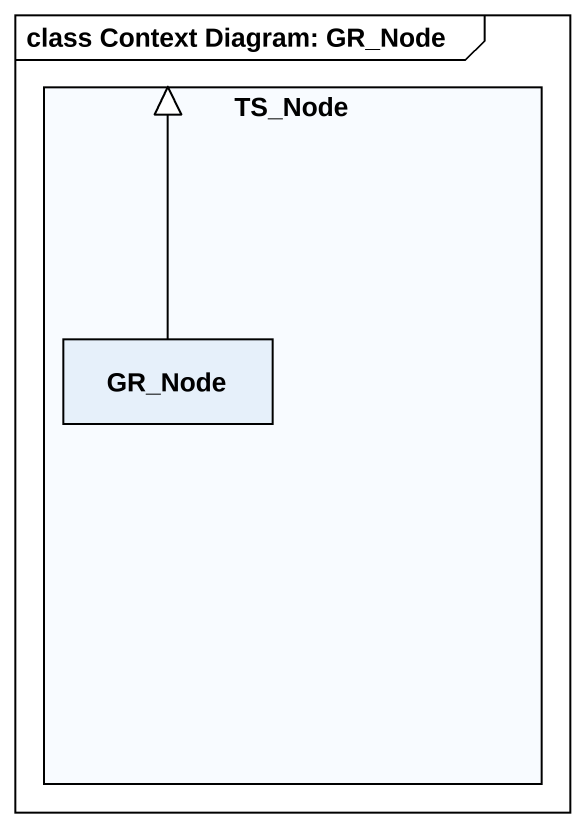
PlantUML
@startuml
mainframe class Context Diagram: GR_Node
hide circle
hide empty members
rectangle TS_Node {
  class GR_Node
}
GR_Node -right-|> TS_Node
@enduml
